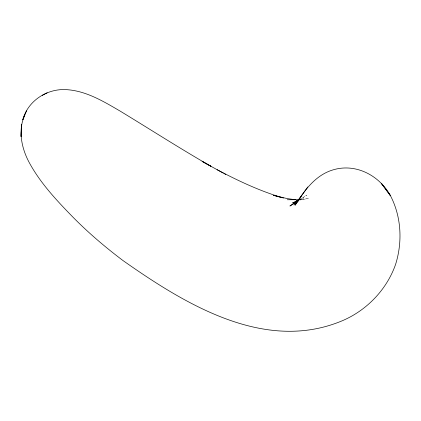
<?xml version="1.0" encoding="UTF-8"?>
<svg xmlns="http://www.w3.org/2000/svg" width="421" height="421" viewBox="0 0 421 421"><rect width="100%" height="100%" fill="white"/><g stroke="black" fill="none" stroke-linecap="round" stroke-linejoin="round"><path stroke-width="0.32" stroke-dasharray="2.1 1.58" d="M299.794 199.67L306.72 195.223L299.757 199.707L308.788 198.501L299.736 200.049M300.205 199.917L303.694 198.538L300.099 199.57"/><path stroke-width="0.63" d="M24.85 114.891C17.761 129.957 21.471 147.966 29.007 162.138C40.137 182.846 56.346 200.122 72.638 216.841C88.257 232.729 105.255 247.164 123.027 260.583C184.887 304.051 264.804 353.214 342.173 320.802C366.717 310.424 386.731 289.653 395.577 264.435C402.634 241.996 401.408 216.71 390.467 195.723C379.384 175.404 355.608 162.848 332.737 169.973C315.308 175.257 304.383 190.566 295.089 205.201L301.12 196.623L293.895 204.98L298.857 200.243M26.565 110.834L22.802 119.759C27.565 101.803 45.1 89.736 63.339 89.552C84.163 89.662 102.587 100.861 120.022 111.023C150.35 129.421 180.177 148.639 210.958 166.279L202.08 161.369L223.462 173.215M307.756 186.95L298.626 199.975M297.615 201.085L298.689 200.396L289.932 206.016L298.6 200.228M47.136 92.799L42.242 95.393M298.657 200.275L292.637 202.906L298.457 200.606M298.899 199.912L296.505 200.601L298.442 200.27M287.275 199.749L299.094 199.707M295.558 199.738L287.359 198.623L273.476 195.339L280.391 197.254M283.57 198.059C260.383 191.271 238.423 180.946 217.104 169.689M224.598 173.847L225.74 174.478M21.287 131.52L21.05 136.562L21.655 124.311L21.287 131.52M390.467 195.723L381.658 183.74L390.467 195.723"/></g></svg>
